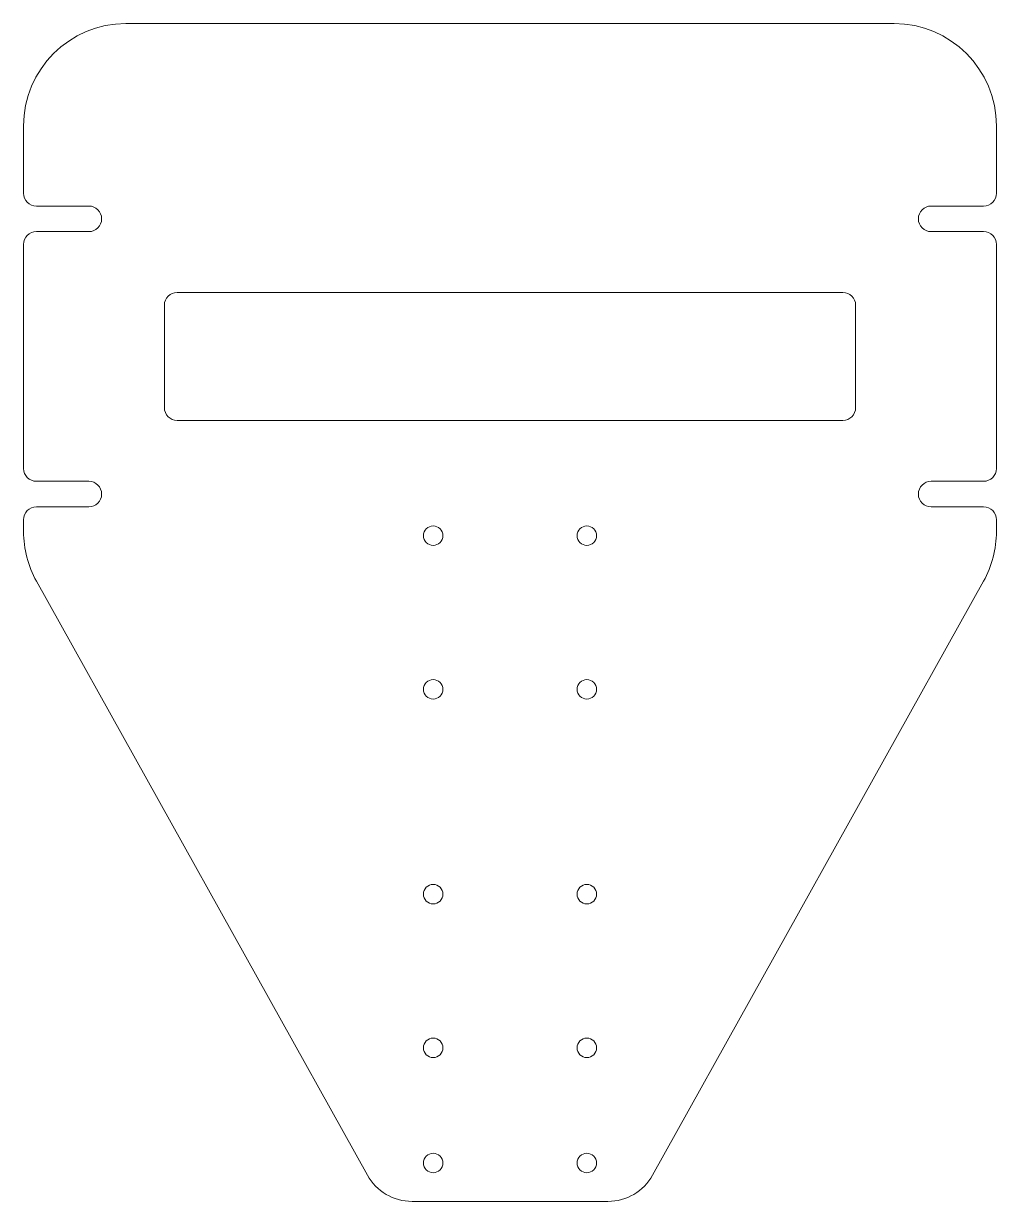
# Model space of a CAD drawing. Header units: inches. Extents: x 2.7 to 21.7, y 1.9 to 24.9.
import ezdxf

# ---------------------------------------------------------------- set-up
doc = ezdxf.new("R2010")
doc.units = ezdxf.units.IN
doc.header["$MEASUREMENT"] = 0

msp = doc.modelspace()

# ---------------------------------------------------------------- linework, layer by layer
at = {"color": 7, "linetype": 'Continuous', "lineweight": 15}
for p, q in [((4.749, 24.894), (19.749, 24.894)), ((2.749, 21.581), (2.749, 22.894)), ((21.749, 22.894), (21.749, 21.581)), ((4.024, 21.331), (2.999, 21.331)), ((20.474, 21.331), (21.499, 21.331)), ((2.999, 20.831), (4.024, 20.831)), ((21.499, 20.831), (20.474, 20.831)), ((2.749, 16.206), (2.749, 20.581)), ((21.749, 20.581), (21.749, 16.206)), ((5.749, 19.644), (18.749, 19.644)), ((5.499, 17.394), (5.499, 19.394)), ((18.999, 19.394), (18.999, 17.394)), ((18.749, 17.144), (5.749, 17.144)), ((4.024, 15.956), (2.999, 15.956)), ((20.474, 15.956), (21.499, 15.956)), ((2.999, 15.456), (4.024, 15.456)), ((21.499, 15.456), (20.474, 15.456)), ((2.749, 14.976), (2.749, 15.206)), ((21.749, 15.206), (21.749, 14.976)), ((3.002, 14.003), (9.463, 2.407)), ((15.035, 2.407), (21.496, 14.003)), ((10.337, 1.894), (14.161, 1.894))]:
    msp.add_line(p, q, dxfattribs=at)
for centre in [(10.749, 14.894), (13.749, 14.894), (10.749, 11.894), (13.749, 11.894), (10.749, 7.894), (13.749, 7.894), (10.749, 4.894), (13.749, 4.894), (10.749, 2.644), (13.749, 2.644)]:
    msp.add_circle(centre, 0.19, dxfattribs=at)
for centre, radius, start, end in [((4.749, 22.894), 2, 90, 180), ((19.749, 22.894), 2, 0, 90), ((2.999, 21.581), 0.25, 180, 270), ((21.499, 21.581), 0.25, 270, 0), ((4.024, 21.081), 0.25, 270, 90), ((20.474, 21.081), 0.25, 90, 270), ((2.999, 20.581), 0.25, 90, 180), ((21.499, 20.581), 0.25, 0, 90), ((5.749, 19.394), 0.25, 90, 180), ((18.749, 19.394), 0.25, 0, 90), ((5.749, 17.394), 0.25, 180, 270), ((18.749, 17.394), 0.25, 270, 0), ((2.999, 16.206), 0.25, 180, 270), ((21.499, 16.206), 0.25, 270, 0), ((4.024, 15.706), 0.25, 270, 90), ((20.474, 15.706), 0.25, 90, 270), ((2.999, 15.206), 0.25, 90, 180), ((21.499, 15.206), 0.25, 0, 90), ((4.749, 14.976), 2, 180, 209.1272), ((19.749, 14.976), 2, 330.8728, 0), ((10.337, 2.894), 1, 209.1272, 270), ((14.161, 2.894), 1, 270, 330.8728)]:
    msp.add_arc(centre, radius, start, end, dxfattribs=at)

doc.saveas('drawing.dxf')
